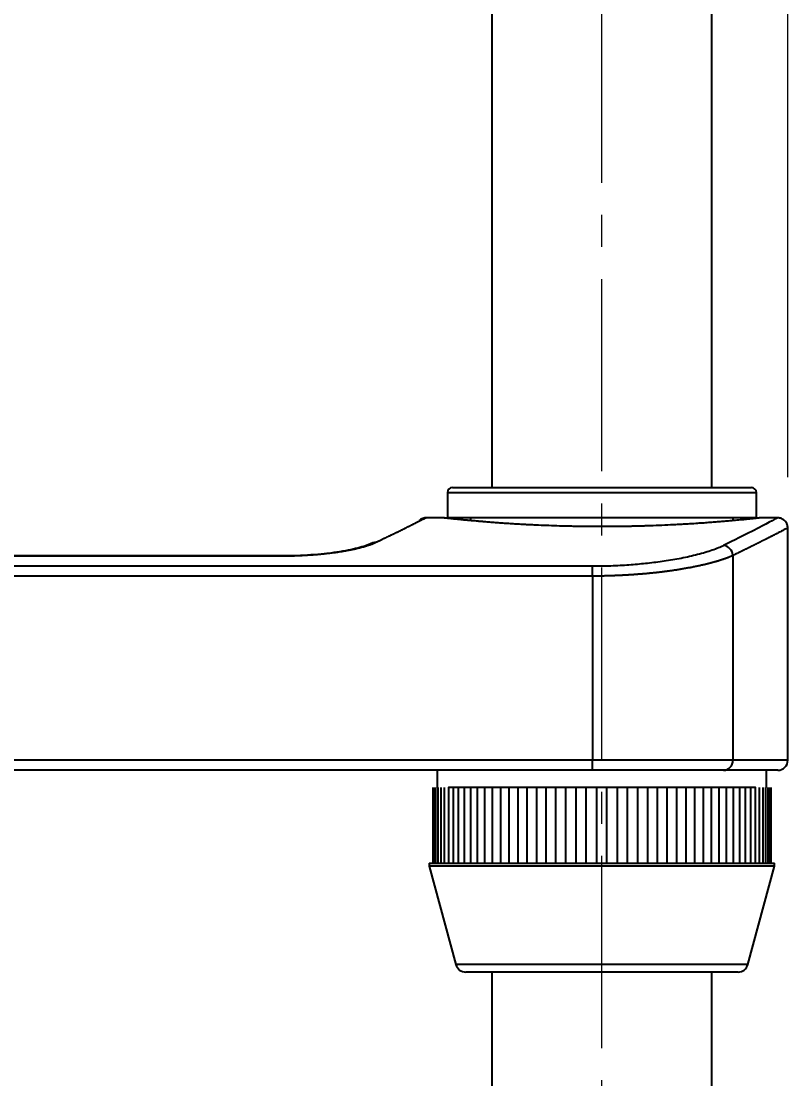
# Model space of a CAD drawing. Header units: millimetres. Extents: x 14 to 1202, y 28 to 1708.
# Drawn here: x 543.3 to 619.2, y 623.8 to 728.5 of the extents above; entities that cross this region are included whole.
import ezdxf

# ---------------------------------------------------------------- set-up
doc = ezdxf.new("R2010")
doc.units = ezdxf.units.MM
doc.linetypes.add('CENTER2', pattern=[28.575, 19.05, -3.175, 3.175, -3.175])
doc.styles.add('GOGO', font='Gulim.ttf', dxfattribs={"height": 3})
doc.dimstyles.new('기밴테크', dxfattribs={"dimtxt": 3, "dimasz": 3, "dimexe": 1.25, "dimexo": 0.625, "dimgap": 0.6, "dimtad": 1, "dimtih": 1, "dimtoh": 1, "dimdec": 1, "dimlunit": 6, "dimtxsty": 'GOGO', "dimcen": 0, "dimclrd": 3, "dimclre": 3, "dimclrt": 4, "dimadec": 0, "dimazin": 0, "dimtfac": 1, "dimtdec": 1, "dimtmove": 0, "dimatfit": 3, "dimfxl": 1, "dimlwd": 13, "dimlwe": 13, "dimarcsym": 0})

# ---------------------------------------------------------------- blocks, each defined once
blk = doc.blocks.new('*D11')
at = {"color": 3, "lineweight": 13, "transparency": 16777216}
for p, q in [((467.35, 683.33), (467.35, 765.04)), ((619.17, 683.38), (619.17, 765.04)), ((487.35, 753.04), (599.17, 753.04))]:
    blk.add_line(p, q, dxfattribs=at)
at = {"color": 3, "transparency": 16777216}
for points in [[(487.35, 756.38), (487.35, 749.71), (467.35, 753.04)], [(599.17, 756.38), (599.17, 749.71), (619.17, 753.04)]]:
    blk.add_solid(points, dxfattribs=at)
at = {"layer": 'Defpoints', "color": 0, "transparency": 16777216}
for p in [(619.17, 753.04), (467.35, 678.33), (619.17, 678.38)]:
    blk.add_point(p, dxfattribs=at)
at = {"color": 4, "transparency": 16777216, "insert": (543.26, 767.3), "char_height": 3, "attachment_point": 5, "style": 'GOGO'}
blk.add_mtext('{\\H6x;151.8}', dxfattribs=at)

msp = doc.modelspace()

# ---------------------------------------------------------------- linework, layer by layer
at = {"color": 1, "linetype": 'CENTER2', "lineweight": 18}
msp.add_line((600.76, 398.2), (600.76, 1137.52), dxfattribs=at)
at = {"lineweight": 25}
for p, q in [((589.86, 833.33), (589.86, 682.34)), ((611.66, 682.34), (611.66, 833.33)), ((585.96, 682.34), (615.56, 682.34)), ((585.46, 681.84), (616.06, 681.84)), ((585.46, 681.84), (585.46, 679.34)), ((616.06, 679.34), (616.06, 681.84)), ((585.06, 679.34), (583.33, 679.34)), ((616.06, 679.34), (585.46, 679.34)), ((587.76, 679.34), (587.76, 679.07)), ((613.76, 679.07), (613.76, 679.34)), ((618.17, 679.34), (616.46, 679.34)), ((619.17, 655.34), (619.17, 678.38)), ((569.09, 675.57), (486.61, 675.57)), ((569.09, 675.55), (486.61, 675.55)), ((569.09, 675.57), (569.09, 675.55)), ((613.73, 675.61), (613.73, 655.34)), ((599.82, 674.54), (486.61, 674.54)), ((599.82, 673.57), (599.82, 674.54)), ((599.82, 673.57), (486.61, 673.57)), ((599.82, 673.57), (599.82, 655.34)), ((599.82, 655.34), (486.61, 655.34)), ((599.82, 654.34), (599.82, 655.34)), ((613.73, 655.34), (599.82, 655.34)), ((619.17, 655.34), (613.73, 655.34)), ((599.82, 654.34), (486.61, 654.34)), ((584.46, 654.34), (584.46, 652.64)), ((612.81, 654.34), (599.82, 654.34)), ((618.17, 654.34), (612.81, 654.34)), ((617.06, 652.64), (617.06, 654.34)), ((584.01, 652.64), (584.01, 645.14)), ((584.04, 652.64), (584.04, 645.14)), ((584.14, 652.64), (584.14, 645.14)), ((584.3, 652.64), (584.3, 645.14)), ((584.52, 652.64), (584.52, 645.14)), ((584.81, 652.64), (584.81, 645.14)), ((585.15, 652.64), (585.15, 645.14)), ((585.56, 652.64), (585.56, 645.14)), ((586.02, 652.64), (586.02, 645.14)), ((586.54, 652.64), (586.54, 645.14)), ((587.11, 652.64), (587.11, 645.14)), ((587.74, 652.64), (587.74, 645.14)), ((588.41, 652.64), (588.41, 645.14)), ((589.14, 652.64), (589.14, 645.14)), ((589.9, 652.64), (589.9, 645.14)), ((590.71, 652.64), (590.71, 645.14)), ((591.55, 652.64), (591.55, 645.14)), ((592.43, 652.64), (592.43, 645.14)), ((593.33, 652.64), (593.33, 645.14)), ((594.27, 652.64), (594.27, 645.14)), ((595.23, 645.14), (595.23, 652.64)), ((596.21, 645.14), (596.21, 652.64)), ((597.19, 645.14), (597.19, 652.64)), ((598.21, 645.14), (598.21, 652.64)), ((599.21, 645.14), (599.21, 652.64)), ((600.25, 645.14), (600.25, 652.64)), ((601.26, 645.14), (601.26, 652.64)), ((602.3, 645.14), (602.3, 652.64)), ((603.3, 645.14), (603.3, 652.64)), ((604.32, 645.14), (604.32, 652.64)), ((605.3, 645.14), (605.3, 652.64)), ((606.28, 645.14), (606.28, 652.64)), ((607.24, 645.14), (607.24, 652.64)), ((608.18, 645.14), (608.18, 652.64)), ((609.09, 645.14), (609.09, 652.64)), ((609.97, 645.14), (609.97, 652.64)), ((610.81, 645.14), (610.81, 652.64)), ((611.62, 645.14), (611.62, 652.64)), ((612.38, 645.14), (612.38, 652.64)), ((613.11, 645.14), (613.11, 652.64)), ((613.78, 645.14), (613.78, 652.64)), ((614.41, 645.14), (614.41, 652.64)), ((614.98, 645.14), (614.98, 652.64)), ((615.5, 645.14), (615.5, 652.64)), ((615.96, 645.14), (615.96, 652.64)), ((616.37, 645.14), (616.37, 652.64)), ((616.72, 645.14), (616.72, 652.64)), ((617, 645.14), (617, 652.64)), ((617.22, 645.14), (617.22, 652.64)), ((617.38, 645.14), (617.38, 652.64)), ((617.48, 645.14), (617.48, 652.64)), ((617.51, 645.14), (617.51, 652.64)), ((583.66, 645.14), (617.86, 645.14)), ((583.66, 645.14), (583.66, 644.84)), ((617.86, 644.84), (583.66, 644.84)), ((583.66, 644.84), (586.31, 635.08)), ((615.21, 635.08), (617.86, 644.84)), ((617.86, 644.84), (617.86, 645.14)), ((615.21, 635.08), (586.31, 635.08)), ((614.25, 634.34), (587.28, 634.34)), ((589.86, 634.35), (589.86, 482.34)), ((611.66, 482.34), (611.66, 634.35))]:
    msp.add_line(p, q, dxfattribs=at)
for centre, radius, start, end in [((585.96, 681.84), 0.5, 90, 180), ((615.56, 681.84), 0.5, 0, 90), ((585.06, 679.14), 0.2, 68.8697, 90), ((618.17, 655.34), 1, 270, 0), ((587.28, 635.34), 1, 195.1858, 270), ((614.25, 635.34), 1, 270, 344.8142)]:
    msp.add_arc(centre, radius, start, end, dxfattribs=at)
for centre, major_axis, ratio, start_param, end_param in [((578.39, 675.91), (0.43, -0.903), 0.916872, 2.662393, 3.145142), ((612.81, 675.61), (0.443, -0.896), 0.912405, 1.146866, 2.644829), ((612.81, 655.34), (0, -1), 0.927808, 0, 1.570796)]:
    msp.add_ellipse(centre, major_axis=major_axis, ratio=ratio, start_param=start_param, end_param=end_param, dxfattribs=at)
for points, knots in [([(583.35, 679.34), (583.35, 679.34), (583.35, 679.34), (583.34, 679.33), (583.32, 679.32), (583.3, 679.31), (583.26, 679.29), (583.22, 679.27), (583.17, 679.24), (583.11, 679.21), (583.04, 679.18), (582.96, 679.14), (582.87, 679.1), (582.78, 679.05), (582.68, 679), (582.56, 678.94), (582.44, 678.88), (582.34, 678.83), (582.27, 678.79), (582.23, 678.77), (582.18, 678.75), (582.14, 678.73), (582.09, 678.7), (582.04, 678.68), (581.99, 678.66), (581.94, 678.63), (581.89, 678.61), (581.84, 678.58), (581.79, 678.55), (581.74, 678.53), (581.69, 678.5), (581.63, 678.47), (581.58, 678.45), (581.52, 678.42), (581.46, 678.39), (581.4, 678.36), (581.35, 678.33), (581.29, 678.3), (581.23, 678.27), (581.17, 678.24), (581.1, 678.21), (581.04, 678.18), (580.98, 678.15), (580.91, 678.12), (580.85, 678.09), (580.78, 678.05), (580.71, 678.02), (580.65, 677.99), (580.58, 677.95), (580.51, 677.92), (580.44, 677.88), (580.36, 677.85), (580.29, 677.81), (580.22, 677.78), (580.15, 677.74), (580.07, 677.7), (579.99, 677.67), (579.92, 677.63), (579.84, 677.59), (579.76, 677.55), (579.68, 677.52), (579.6, 677.48), (579.52, 677.44), (579.44, 677.4), (579.36, 677.36), (579.28, 677.32), (579.19, 677.28), (579.11, 677.24), (579.02, 677.19), (578.93, 677.15), (578.85, 677.11), (578.76, 677.07), (578.67, 677.02), (578.58, 676.98), (578.49, 676.94), (578.43, 676.91), (578.39, 676.89)], [0, 0, 0, 0, 0.019361, 0.04826, 0.077149, 0.106033, 0.134913, 0.163795, 0.192681, 0.221574, 0.250479, 0.279397, 0.308333, 0.33729, 0.366272, 0.395281, 0.424321, 0.453396, 0.462796, 0.472195, 0.481593, 0.49099, 0.500386, 0.509782, 0.519176, 0.52857, 0.537964, 0.547357, 0.55675, 0.566143, 0.575536, 0.584929, 0.594323, 0.603716, 0.61311, 0.622505, 0.6319, 0.641296, 0.650693, 0.660091, 0.66949, 0.678891, 0.688292, 0.697695, 0.7071, 0.716506, 0.725914, 0.735324, 0.744735, 0.754149, 0.763565, 0.772984, 0.782404, 0.791828, 0.801254, 0.810682, 0.820114, 0.829549, 0.838986, 0.848427, 0.857871, 0.867318, 0.876769, 0.886224, 0.895682, 0.905144, 0.91461, 0.924081, 0.933555, 0.943033, 0.952516, 0.962004, 0.971496, 0.980992, 0.990494, 1, 1, 1, 1]), ([(583.43, 679.33), (583.36, 679.34), (583.23, 679.34), (583.03, 679.29), (582.84, 679.21), (582.73, 679.12), (582.67, 679.07)], [0, 0, 0, 0, 0.231173, 0.477721, 0.735749, 1, 1, 1, 1]), ([(616.46, 679.34), (616.46, 679.34), (616.46, 679.34), (616.46, 679.34), (616.46, 679.34), (616.46, 679.34), (616.46, 679.34), (616.46, 679.34), (616.45, 679.34), (616.45, 679.34), (616.45, 679.34), (616.45, 679.34), (616.44, 679.34), (616.44, 679.34), (616.44, 679.34), (616.43, 679.33), (616.43, 679.33), (616.43, 679.33), (616.41, 679.33), (616.39, 679.33), (616.35, 679.33), (616.31, 679.32), (616.28, 679.32), (616.25, 679.31), (616.21, 679.31), (616.18, 679.31), (616.14, 679.3), (616.09, 679.3), (616.05, 679.29), (616, 679.29), (615.92, 679.28), (615.79, 679.27), (615.62, 679.25), (615.45, 679.23), (615.3, 679.22), (615.14, 679.2), (614.97, 679.18), (614.79, 679.16), (614.47, 679.13), (613.98, 679.09), (613.42, 679.04), (613, 679), (612.74, 678.98), (612.47, 678.95), (612.19, 678.93), (611.91, 678.91), (611.52, 678.88), (611.01, 678.84), (610.38, 678.8), (609.84, 678.76), (609.42, 678.74), (609.12, 678.72), (608.82, 678.7), (608.51, 678.68), (608.2, 678.67), (607.88, 678.65), (607.29, 678.62), (606.43, 678.58), (605.51, 678.55), (604.86, 678.53), (604.46, 678.52), (604.06, 678.51), (603.66, 678.5), (603.26, 678.49), (602.83, 678.49), (602.36, 678.48), (601.91, 678.48), (601.5, 678.47), (601.2, 678.47), (600.96, 678.47), (600.77, 678.47), (600.58, 678.47), (600.35, 678.47), (600.1, 678.47), (599.83, 678.47), (599.55, 678.48), (599.28, 678.48), (599, 678.48), (598.73, 678.49), (598.46, 678.49), (598.18, 678.49), (597.91, 678.5), (597.37, 678.51), (596.56, 678.53), (595.51, 678.57), (594.68, 678.6), (594.04, 678.63), (593.61, 678.65), (593.18, 678.67), (592.69, 678.7), (592.14, 678.73), (591.55, 678.77), (591.06, 678.8), (590.67, 678.83), (590.38, 678.85), (590.09, 678.87), (589.81, 678.89), (589.53, 678.92), (589.3, 678.93), (589.12, 678.95), (588.99, 678.96), (588.86, 678.97), (588.72, 678.98), (588.59, 678.99), (588.42, 679.01), (588.21, 679.03), (587.97, 679.05), (587.76, 679.07), (587.57, 679.08), (587.41, 679.1), (587.25, 679.11), (587.08, 679.13), (586.91, 679.15), (586.73, 679.16), (586.59, 679.18), (586.47, 679.19), (586.38, 679.2), (586.29, 679.21), (586.21, 679.22), (586.13, 679.22), (586.05, 679.23), (585.97, 679.24), (585.9, 679.25), (585.83, 679.26), (585.75, 679.26), (585.68, 679.27), (585.6, 679.28), (585.53, 679.29), (585.46, 679.29), (585.4, 679.3), (585.35, 679.31), (585.3, 679.31), (585.26, 679.32), (585.23, 679.32), (585.21, 679.32), (585.2, 679.32), (585.18, 679.32), (585.17, 679.33), (585.15, 679.33), (585.14, 679.33), (585.13, 679.33), (585.12, 679.33), (585.11, 679.33), (585.1, 679.33), (585.09, 679.33), (585.08, 679.34), (585.08, 679.34), (585.07, 679.34), (585.07, 679.34), (585.07, 679.34), (585.06, 679.34), (585.06, 679.34), (585.06, 679.34), (585.06, 679.34)], [0, 0, 0, 0, 0.001338, 0.002675, 0.004012, 0.005349, 0.006684, 0.00802, 0.009354, 0.010689, 0.012023, 0.013356, 0.014689, 0.016022, 0.017354, 0.018686, 0.020018, 0.021349, 0.02268, 0.031242, 0.039965, 0.044306, 0.048526, 0.052625, 0.056605, 0.060766, 0.06491, 0.069038, 0.073151, 0.077251, 0.081336, 0.093742, 0.10628, 0.114696, 0.123114, 0.13154, 0.139979, 0.148438, 0.156922, 0.182153, 0.207273, 0.21562, 0.223945, 0.232252, 0.240547, 0.248836, 0.257124, 0.273746, 0.290388, 0.307097, 0.314272, 0.321456, 0.328651, 0.335862, 0.343093, 0.350346, 0.357627, 0.382845, 0.407826, 0.416102, 0.424366, 0.432627, 0.440888, 0.449156, 0.457437, 0.467493, 0.477545, 0.485006, 0.492344, 0.496026, 0.499815, 0.50371, 0.507713, 0.513314, 0.518907, 0.524494, 0.530077, 0.535659, 0.54124, 0.546822, 0.552408, 0.557998, 0.563595, 0.585933, 0.608252, 0.630664, 0.640527, 0.650388, 0.660256, 0.670142, 0.684784, 0.699414, 0.714063, 0.722033, 0.729898, 0.737665, 0.745545, 0.753505, 0.76155, 0.765605, 0.769696, 0.773826, 0.777994, 0.782202, 0.78645, 0.794803, 0.803113, 0.811385, 0.817456, 0.823575, 0.829747, 0.835973, 0.843994, 0.851829, 0.859482, 0.863977, 0.868476, 0.872979, 0.87749, 0.882007, 0.886532, 0.891066, 0.895609, 0.900164, 0.904729, 0.910418, 0.916113, 0.921817, 0.927532, 0.933258, 0.939, 0.944757, 0.950532, 0.953021, 0.955507, 0.957991, 0.960473, 0.962952, 0.96543, 0.967906, 0.97038, 0.972853, 0.975325, 0.977795, 0.980264, 0.982733, 0.985201, 0.987668, 0.990134, 0.992601, 0.995067, 0.997534, 1, 1, 1, 1]), ([(618.17, 679.34), (618.17, 679.34), (618.09, 679.3), (617.47, 678.97), (615.72, 678.06), (613.89, 677.13), (612.81, 676.59)], [0, 0, 0, 0, 0.107078, 0.390283, 0.689214, 1, 1, 1, 1]), ([(619.17, 678.33), (619.17, 678.46), (619.14, 678.65), (619.02, 678.88), (618.89, 679.05), (618.73, 679.18), (618.49, 679.3), (618.3, 679.34), (618.17, 679.34)], [0, 0, 0, 0, 0.238884, 0.36772, 0.499415, 0.631195, 0.760277, 1, 1, 1, 1]), ([(619.17, 678.34), (619.17, 678.34), (619.15, 678.33), (619.03, 678.27), (618.8, 678.15), (618.45, 677.97), (618.14, 677.81), (617.94, 677.71), (617.9, 677.69), (617.86, 677.66), (617.82, 677.64), (617.77, 677.62), (617.73, 677.6), (617.68, 677.58), (617.64, 677.55), (617.59, 677.53), (617.55, 677.51), (617.5, 677.48), (617.45, 677.46), (617.4, 677.43), (617.35, 677.41), (617.3, 677.38), (617.25, 677.36), (617.2, 677.33), (617.15, 677.3), (617.09, 677.28), (617.04, 677.25), (616.98, 677.22), (616.93, 677.19), (616.87, 677.16), (616.82, 677.14), (616.76, 677.11), (616.7, 677.08), (616.64, 677.05), (616.58, 677.02), (616.52, 676.99), (616.46, 676.96), (616.4, 676.92), (616.33, 676.89), (616.27, 676.86), (616.21, 676.83), (616.14, 676.8), (616.07, 676.76), (616.01, 676.73), (615.94, 676.7), (615.87, 676.66), (615.8, 676.63), (615.73, 676.59), (615.66, 676.56), (615.59, 676.52), (615.52, 676.49), (615.45, 676.45), (615.37, 676.41), (615.3, 676.38), (615.22, 676.34), (615.15, 676.3), (615.07, 676.26), (614.99, 676.23), (614.91, 676.19), (614.84, 676.15), (614.76, 676.11), (614.67, 676.07), (614.59, 676.03), (614.51, 675.99), (614.43, 675.95), (614.34, 675.91), (614.26, 675.86), (614.17, 675.82), (614.09, 675.78), (614, 675.74), (613.91, 675.69), (613.82, 675.65), (613.76, 675.62), (613.73, 675.61)], [0, 0, 0, 0, 0.068979, 0.166986, 0.265412, 0.364294, 0.463667, 0.471483, 0.479308, 0.487142, 0.494986, 0.502839, 0.510701, 0.518572, 0.526453, 0.534343, 0.542242, 0.550151, 0.558069, 0.565997, 0.573934, 0.58188, 0.589836, 0.597801, 0.605776, 0.61376, 0.621753, 0.629757, 0.637769, 0.645792, 0.653824, 0.661865, 0.669916, 0.677977, 0.686047, 0.694127, 0.702217, 0.710316, 0.718425, 0.726543, 0.734672, 0.74281, 0.750958, 0.759116, 0.767283, 0.77546, 0.783647, 0.791844, 0.800051, 0.808267, 0.816494, 0.82473, 0.832976, 0.841232, 0.849498, 0.857774, 0.86606, 0.874356, 0.882662, 0.890978, 0.899304, 0.90764, 0.915985, 0.924341, 0.932707, 0.941084, 0.94947, 0.957866, 0.966273, 0.974689, 0.983116, 0.991553, 1, 1, 1, 1]), ([(578.39, 676.89), (578.39, 676.89), (578.38, 676.88), (578.36, 676.88), (578.34, 676.87), (578.32, 676.86), (578.3, 676.85), (578.28, 676.84), (578.26, 676.83), (578.24, 676.82), (578.23, 676.82), (578.2, 676.81), (578.18, 676.8), (578.16, 676.79), (578.14, 676.78), (578.12, 676.77), (578.1, 676.76), (578.08, 676.76), (578.06, 676.75), (578.03, 676.74), (578.01, 676.73), (577.99, 676.72), (577.97, 676.71), (577.94, 676.7), (577.92, 676.7), (577.9, 676.69), (577.87, 676.68), (577.85, 676.67), (577.82, 676.66), (577.8, 676.65), (577.77, 676.64), (577.75, 676.63), (577.72, 676.63), (577.7, 676.62), (577.67, 676.61), (577.64, 676.6), (577.57, 676.57), (577.44, 676.53), (577.25, 676.48), (577.06, 676.42), (576.86, 676.37), (576.69, 676.33), (576.54, 676.29), (576.42, 676.26), (576.29, 676.23), (576.17, 676.21), (576.04, 676.18), (575.91, 676.15), (575.78, 676.13), (575.65, 676.1), (575.51, 676.08), (575.37, 676.05), (575.23, 676.03), (575.09, 676), (574.94, 675.98), (574.8, 675.96), (574.65, 675.93), (574.5, 675.91), (574.33, 675.89), (574.13, 675.86), (573.91, 675.83), (573.69, 675.81), (573.46, 675.78), (573.23, 675.75), (573.02, 675.73), (572.83, 675.71), (572.66, 675.7), (572.48, 675.68), (572.31, 675.67), (572.13, 675.66), (571.93, 675.64), (571.7, 675.63), (571.43, 675.61), (571.17, 675.6), (570.9, 675.58), (570.69, 675.58), (570.54, 675.57), (570.44, 675.57), (570.34, 675.56), (570.25, 675.56), (570.15, 675.56), (570.05, 675.56), (569.96, 675.55), (569.86, 675.55), (569.76, 675.55), (569.67, 675.55), (569.57, 675.55), (569.47, 675.55), (569.38, 675.55), (569.28, 675.55), (569.18, 675.55), (569.12, 675.55), (569.09, 675.55)], [0, 0, 0, 0, 0.004091, 0.008187, 0.012289, 0.016395, 0.020506, 0.024623, 0.028745, 0.032873, 0.037006, 0.041145, 0.04529, 0.04944, 0.053597, 0.05776, 0.061929, 0.066104, 0.070286, 0.074474, 0.078669, 0.082871, 0.087079, 0.091295, 0.095517, 0.099747, 0.103983, 0.108227, 0.112479, 0.116737, 0.121004, 0.125278, 0.12956, 0.13385, 0.138148, 0.142453, 0.146767, 0.175164, 0.203132, 0.2307, 0.257897, 0.284753, 0.299942, 0.315087, 0.330193, 0.345266, 0.360309, 0.375327, 0.390326, 0.405309, 0.420283, 0.435251, 0.450219, 0.465192, 0.480173, 0.495169, 0.510184, 0.525223, 0.54029, 0.561336, 0.582417, 0.603545, 0.624735, 0.646002, 0.667359, 0.682443, 0.697595, 0.712821, 0.728126, 0.743516, 0.758996, 0.781575, 0.804098, 0.826581, 0.849043, 0.871502, 0.879586, 0.887659, 0.895722, 0.903775, 0.911821, 0.919859, 0.92789, 0.935915, 0.943936, 0.951951, 0.959964, 0.967973, 0.975981, 0.983987, 0.991993, 1, 1, 1, 1]), ([(577.97, 676.82), (577.62, 676.65), (576.7, 676.34), (574.6, 675.91), (571.98, 675.63), (570.09, 675.57), (569.09, 675.57)], [0, 0, 0, 0, 0.249398, 0.498981, 0.748931, 1, 1, 1, 1]), ([(612.81, 676.59), (612.5, 676.43), (611.75, 676.13), (610.31, 675.7), (608.69, 675.33), (607, 675.04), (605.33, 674.83), (603.64, 674.67), (601.81, 674.56), (600.51, 674.54), (599.82, 674.54)], [0, 0, 0, 0, 0.151243, 0.296698, 0.432168, 0.555473, 0.665236, 0.768024, 0.875969, 1, 1, 1, 1]), ([(613.73, 675.61), (613.73, 675.6), (613.71, 675.6), (613.69, 675.59), (613.67, 675.58), (613.65, 675.57), (613.62, 675.56), (613.6, 675.55), (613.58, 675.54), (613.56, 675.53), (613.53, 675.52), (613.51, 675.51), (613.49, 675.5), (613.46, 675.49), (613.44, 675.48), (613.42, 675.47), (613.39, 675.46), (613.37, 675.45), (613.35, 675.44), (613.33, 675.43), (613.3, 675.42), (613.28, 675.42), (613.25, 675.41), (613.23, 675.4), (613.21, 675.39), (613.18, 675.38), (613.16, 675.37), (613.14, 675.36), (613.11, 675.35), (613.09, 675.34), (613.07, 675.34), (613.04, 675.33), (613.02, 675.32), (613, 675.31), (612.97, 675.3), (612.95, 675.29), (612.92, 675.28), (612.9, 675.28), (612.88, 675.27), (612.85, 675.26), (612.83, 675.25), (612.81, 675.24), (612.78, 675.24), (612.76, 675.23), (612.73, 675.22), (612.71, 675.21), (612.69, 675.2), (612.66, 675.2), (612.64, 675.19), (612.62, 675.18), (612.59, 675.17), (612.57, 675.17), (612.55, 675.16), (612.52, 675.15), (612.5, 675.14), (612.48, 675.14), (612.45, 675.13), (612.43, 675.12), (612.41, 675.11), (612.38, 675.11), (612.36, 675.1), (612.34, 675.09), (612.32, 675.09), (612.29, 675.08), (612.27, 675.07), (612.25, 675.06), (612.23, 675.06), (612.2, 675.05), (612.18, 675.04), (612.16, 675.04), (612.14, 675.03), (612.11, 675.02), (612.09, 675.02), (612.07, 675.01), (612.05, 675.01), (612.03, 675), (612, 674.99), (611.98, 674.99), (611.96, 674.98), (611.94, 674.97), (611.92, 674.97), (611.9, 674.96), (611.88, 674.96), (611.85, 674.95), (611.83, 674.94), (611.81, 674.94), (611.79, 674.93), (611.77, 674.93), (611.75, 674.92), (611.73, 674.92), (611.71, 674.91), (611.69, 674.9), (611.67, 674.9), (611.65, 674.89), (611.63, 674.89), (611.61, 674.88), (611.59, 674.88), (611.57, 674.87), (611.55, 674.87), (611.53, 674.86), (611.52, 674.86), (611.5, 674.85), (611.48, 674.85), (611.46, 674.84), (611.44, 674.84), (611.42, 674.83), (611.4, 674.83), (611.39, 674.82), (611.37, 674.82), (611.35, 674.81), (611.33, 674.81), (611.32, 674.81), (611.3, 674.8), (611.28, 674.8), (611.26, 674.79), (611.25, 674.79), (611.23, 674.78), (611.21, 674.78), (611.2, 674.78), (611.18, 674.77), (611.17, 674.77), (611.15, 674.76), (611.13, 674.76), (611.12, 674.76), (611.1, 674.75), (611.09, 674.75), (611.07, 674.74), (611.06, 674.74), (611.04, 674.74), (611.03, 674.73), (611.01, 674.73), (611, 674.73), (610.99, 674.72), (610.86, 674.69), (610.63, 674.64), (610.28, 674.56), (609.93, 674.49), (609.58, 674.42), (609.22, 674.36), (608.86, 674.29), (608.5, 674.23), (608.14, 674.17), (607.78, 674.12), (607.5, 674.08), (607.31, 674.05), (607.2, 674.04), (607.09, 674.03), (606.98, 674.01), (606.87, 674), (606.76, 673.98), (606.64, 673.97), (606.53, 673.96), (606.42, 673.94), (606.31, 673.93), (606.19, 673.92), (606.08, 673.9), (605.97, 673.89), (605.85, 673.88), (605.74, 673.87), (605.62, 673.86), (605.51, 673.85), (605.39, 673.83), (605.28, 673.82), (605.16, 673.81), (605.05, 673.8), (604.93, 673.79), (604.82, 673.78), (604.7, 673.77), (604.59, 673.76), (604.47, 673.75), (604.35, 673.75), (604.24, 673.74), (604.12, 673.73), (604, 673.72), (603.89, 673.71), (603.77, 673.7), (603.65, 673.7), (603.54, 673.69), (603.42, 673.68), (603.3, 673.67), (603.19, 673.67), (603.07, 673.66), (602.95, 673.65), (602.84, 673.65), (602.72, 673.64), (602.6, 673.64), (602.49, 673.63), (602.37, 673.63), (602.25, 673.62), (602.13, 673.62), (602.02, 673.61), (601.9, 673.61), (601.78, 673.6), (601.67, 673.6), (601.55, 673.6), (601.43, 673.59), (601.32, 673.59), (601.2, 673.59), (601.09, 673.58), (600.97, 673.58), (600.85, 673.58), (600.74, 673.58), (600.62, 673.58), (600.51, 673.58), (600.39, 673.57), (600.28, 673.57), (600.16, 673.57), (600.05, 673.57), (599.93, 673.57), (599.86, 673.57), (599.82, 673.57)], [0, 0, 0, 0, 0.003317, 0.006618, 0.009903, 0.013171, 0.016423, 0.019659, 0.022878, 0.026081, 0.029267, 0.032437, 0.035591, 0.038728, 0.041849, 0.044954, 0.048042, 0.051114, 0.054169, 0.057208, 0.060231, 0.063237, 0.066227, 0.069201, 0.072158, 0.075099, 0.078023, 0.080932, 0.083823, 0.086699, 0.089558, 0.092401, 0.095227, 0.098037, 0.10083, 0.103608, 0.106368, 0.109113, 0.111841, 0.114553, 0.117248, 0.119927, 0.12259, 0.125236, 0.127866, 0.130479, 0.133076, 0.135657, 0.138222, 0.14077, 0.143301, 0.145817, 0.148316, 0.150798, 0.153264, 0.155714, 0.158148, 0.160565, 0.162966, 0.16535, 0.167718, 0.17007, 0.172405, 0.174724, 0.177026, 0.179312, 0.181582, 0.183836, 0.186073, 0.188293, 0.190498, 0.192686, 0.194857, 0.197012, 0.199151, 0.201274, 0.20338, 0.20547, 0.207543, 0.2096, 0.211641, 0.213665, 0.215673, 0.217664, 0.219639, 0.221598, 0.223541, 0.225467, 0.227376, 0.22927, 0.231147, 0.233007, 0.234852, 0.236679, 0.238491, 0.240286, 0.242065, 0.243827, 0.245573, 0.247303, 0.249016, 0.250713, 0.252394, 0.254058, 0.255706, 0.257337, 0.258952, 0.260551, 0.262133, 0.263699, 0.265249, 0.266782, 0.268299, 0.269799, 0.271283, 0.272751, 0.274203, 0.275638, 0.277056, 0.278459, 0.279845, 0.281214, 0.282567, 0.283904, 0.285225, 0.286529, 0.287817, 0.289088, 0.290343, 0.291582, 0.292804, 0.29401, 0.295199, 0.296372, 0.32476, 0.352587, 0.379854, 0.40656, 0.432708, 0.458296, 0.483325, 0.507796, 0.531709, 0.555065, 0.562193, 0.569309, 0.576413, 0.583504, 0.590583, 0.59765, 0.604705, 0.611747, 0.618777, 0.625795, 0.632801, 0.639795, 0.646776, 0.653746, 0.660703, 0.667649, 0.674582, 0.681503, 0.688413, 0.69531, 0.702195, 0.709069, 0.71593, 0.72278, 0.729617, 0.736443, 0.743257, 0.750059, 0.75685, 0.763628, 0.770395, 0.77715, 0.783894, 0.790625, 0.797345, 0.804054, 0.810751, 0.817436, 0.824109, 0.830771, 0.837422, 0.844061, 0.850688, 0.857304, 0.863908, 0.870502, 0.877083, 0.883654, 0.890213, 0.89676, 0.903296, 0.909821, 0.916335, 0.922838, 0.929329, 0.935809, 0.942278, 0.948736, 0.955183, 0.961618, 0.968043, 0.974456, 0.980859, 0.98725, 0.99363, 1, 1, 1, 1])]:
    msp.add_open_spline(points, degree=3, knots=knots, dxfattribs=at)
for points, weights, knots in [([(586.23, 652.64), (586.07, 652.64), (585.84, 652.64), (585.68, 652.64), (585.58, 652.64), (585.57, 652.64), (585.56, 652.64), (585.56, 652.64)], [0.575881729664, 0.575881729664, 0.549218676702, 0.575881729664, 0.575881729664, 0.573358008444, 0.570639881877, 0.568623408629], [0, 0, 0, 0, 0, 0.764727, 0.764727, 0.764727, 1, 1, 1, 1, 1]), ([(586.73, 652.64), (586.57, 652.64), (586.34, 652.64), (586.16, 652.64), (586.06, 652.64), (586.03, 652.64), (586.02, 652.64), (586.02, 652.64)], [0.575881729664, 0.575881729664, 0.549218676702, 0.575881729664, 0.575881729664, 0.57277174156, 0.569738195546, 0.56779102102], [0, 0, 0, 0, 0, 0.745419, 0.745419, 0.745419, 1, 1, 1, 1, 1]), ([(587.27, 652.64), (587.12, 652.64), (586.89, 652.64), (586.71, 652.64), (586.58, 652.64), (586.55, 652.64), (586.54, 652.64), (586.54, 652.64)], [0.575881729664, 0.575881729664, 0.549218676702, 0.575881729664, 0.575881729664, 0.571751844506, 0.568368181782, 0.566768739896], [0, 0, 0, 0, 0, 0.717585, 0.717585, 0.717585, 1, 1, 1, 1, 1]), ([(587.88, 652.64), (587.73, 652.64), (587.5, 652.64), (587.31, 652.64), (587.17, 652.64), (587.13, 652.64), (587.11, 652.64), (587.11, 652.64)], [0.575881729664, 0.575881729664, 0.549218676702, 0.575881729664, 0.575881729664, 0.571067198904, 0.567575718793, 0.566328729933], [0, 0, 0, 0, 0, 0.701787, 0.701787, 0.701787, 1, 1, 1, 1, 1]), ([(588.53, 652.64), (588.39, 652.64), (588.16, 652.64), (587.96, 652.64), (587.8, 652.64), (587.76, 652.64), (587.74, 652.64), (587.74, 652.64)], [0.575881729664, 0.575881729664, 0.549218676702, 0.575881729664, 0.575881729664, 0.569918007757, 0.566451967188, 0.565941581353], [0, 0, 0, 0, 0, 0.678915, 0.678915, 0.678915, 1, 1, 1, 1, 1]), ([(589.24, 652.64), (589.09, 652.64), (588.87, 652.64), (588.67, 652.64), (588.49, 652.64), (588.44, 652.64), (588.41, 652.64), (588.41, 652.64)], [0.575881729664, 0.575881729664, 0.549218676702, 0.575881729664, 0.575881729664, 0.568836602044, 0.565610593383, 0.565898826473], [0, 0, 0, 0, 0, 0.660488, 0.660488, 0.660488, 1, 1, 1, 1, 1]), ([(589.97, 652.64), (589.85, 652.64), (589.63, 652.64), (589.42, 652.64), (589.23, 652.64), (589.17, 652.64), (589.14, 652.64), (589.14, 652.64)], [0.575881729664, 0.575881729664, 0.549218676702, 0.575881729664, 0.575881729664, 0.567601242598, 0.564883903516, 0.566143801688], [0, 0, 0, 0, 0, 0.642146, 0.642146, 0.642146, 1, 1, 1, 1, 1]), ([(590.77, 652.64), (590.64, 652.64), (590.43, 652.64), (590.21, 652.64), (590.01, 652.64), (589.93, 652.64), (589.9, 652.64), (589.9, 652.64)], [0.575881729664, 0.575881729664, 0.549218676702, 0.575881729664, 0.575881729664, 0.566326974258, 0.564376609781, 0.566645994655], [0, 0, 0, 0, 0, 0.625538, 0.625538, 0.625538, 1, 1, 1, 1, 1]), ([(591.59, 652.64), (591.48, 652.64), (591.27, 652.64), (591.05, 652.64), (590.83, 652.64), (590.75, 652.64), (590.71, 652.64), (590.71, 652.64)], [0.575881729664, 0.575881729664, 0.549218676702, 0.575881729664, 0.575881729664, 0.564856530995, 0.564075078894, 0.567452735528], [0, 0, 0, 0, 0, 0.608628, 0.608628, 0.608628, 1, 1, 1, 1, 1]), ([(592.46, 652.64), (592.35, 652.64), (592.15, 652.64), (591.93, 652.64), (591.69, 652.64), (591.59, 652.64), (591.55, 652.64), (591.55, 652.64)], [0.575881729664, 0.575881729664, 0.549218676702, 0.575881729664, 0.575881729664, 0.563036378269, 0.564093305106, 0.568669421269], [0, 0, 0, 0, 0, 0.590286, 0.590286, 0.590286, 1, 1, 1, 1, 1]), ([(593.35, 652.64), (593.25, 652.64), (593.07, 652.64), (592.84, 652.64), (592.54, 652.64), (592.39, 652.64), (592.41, 652.64), (592.46, 652.64)], [0.575881729664, 0.575881729664, 0.549218676702, 0.575881729664, 0.575881729664, 0.549218676702, 0.575881729664, 0.575881729664], [0, 0, 0, 0, 0, 0.5, 0.5, 0.5, 1, 1, 1, 1, 1]), ([(594.29, 652.64), (594.19, 652.64), (594.01, 652.64), (593.78, 652.64), (593.48, 652.64), (593.31, 652.64), (593.31, 652.64), (593.35, 652.64)], [0.575881729664, 0.575881729664, 0.549218676702, 0.575881729664, 0.575881729664, 0.549218676702, 0.575881729664, 0.575881729664], [0, 0, 0, 0, 0, 0.5, 0.5, 0.5, 1, 1, 1, 1, 1]), ([(595.23, 652.64), (595.15, 652.64), (594.98, 652.64), (594.75, 652.64), (594.44, 652.64), (594.27, 652.64), (594.25, 652.64), (594.29, 652.64)], [0.575881729664, 0.575881729664, 0.549218676702, 0.575881729664, 0.575881729664, 0.549218676702, 0.575881729664, 0.575881729664], [0, 0, 0, 0, 0, 0.5, 0.5, 0.5, 1, 1, 1, 1, 1]), ([(596.21, 652.64), (596.13, 652.64), (595.98, 652.64), (595.75, 652.64), (595.42, 652.64), (595.24, 652.64), (595.21, 652.64), (595.23, 652.64)], [0.575881729664, 0.575881729664, 0.549218676702, 0.575881729664, 0.575881729664, 0.549218676702, 0.575881729664, 0.575881729664], [0, 0, 0, 0, 0, 0.5, 0.5, 0.5, 1, 1, 1, 1, 1]), ([(597.19, 652.64), (597.14, 652.64), (596.99, 652.64), (596.76, 652.64), (596.43, 652.64), (596.24, 652.64), (596.2, 652.64), (596.21, 652.64)], [0.575881729664, 0.575881729664, 0.549218676702, 0.575881729664, 0.575881729664, 0.549218676702, 0.575881729664, 0.575881729664], [0, 0, 0, 0, 0, 0.5, 0.5, 0.5, 1, 1, 1, 1, 1]), ([(598.21, 652.64), (598.15, 652.64), (598.02, 652.64), (597.79, 652.64), (597.46, 652.64), (597.26, 652.64), (597.2, 652.64), (597.19, 652.64)], [0.575881729664, 0.575881729664, 0.549218676702, 0.575881729664, 0.575881729664, 0.549218676702, 0.575881729664, 0.575881729664], [0, 0, 0, 0, 0, 0.5, 0.5, 0.5, 1, 1, 1, 1, 1]), ([(599.21, 652.64), (599.18, 652.64), (599.05, 652.64), (598.83, 652.64), (598.49, 652.64), (598.29, 652.64), (598.22, 652.64), (598.21, 652.64)], [0.575881729664, 0.575881729664, 0.549218676702, 0.575881729664, 0.575881729664, 0.549218676702, 0.575881729664, 0.575881729664], [0, 0, 0, 0, 0, 0.5, 0.5, 0.5, 1, 1, 1, 1, 1]), ([(600.25, 652.64), (600.21, 652.64), (600.1, 652.64), (599.88, 652.64), (599.54, 652.64), (599.33, 652.64), (599.24, 652.64), (599.21, 652.64)], [0.575881729664, 0.575881729664, 0.549218676702, 0.575881729664, 0.575881729664, 0.549218676702, 0.575881729664, 0.575881729664], [0, 0, 0, 0, 0, 0.5, 0.5, 0.5, 1, 1, 1, 1, 1]), ([(601.26, 652.64), (601.24, 652.64), (601.15, 652.64), (600.93, 652.64), (600.59, 652.64), (600.38, 652.64), (600.28, 652.64), (600.25, 652.64)], [0.575881729664, 0.575881729664, 0.549218676702, 0.575881729664, 0.575881729664, 0.549218676702, 0.575881729664, 0.575881729664], [0, 0, 0, 0, 0, 0.5, 0.5, 0.5, 1, 1, 1, 1, 1]), ([(602.3, 652.64), (602.28, 652.64), (602.19, 652.64), (601.98, 652.64), (601.64, 652.64), (601.42, 652.64), (601.31, 652.64), (601.26, 652.64)], [0.575881729664, 0.575881729664, 0.549218676702, 0.575881729664, 0.575881729664, 0.549218676702, 0.575881729664, 0.575881729664], [0, 0, 0, 0, 0, 0.5, 0.5, 0.5, 1, 1, 1, 1, 1]), ([(603.3, 652.64), (603.3, 652.64), (603.23, 652.64), (603.03, 652.64), (602.69, 652.64), (602.47, 652.64), (602.34, 652.64), (602.3, 652.64)], [0.575881729664, 0.575881729664, 0.549218676702, 0.575881729664, 0.575881729664, 0.549218676702, 0.575881729664, 0.575881729664], [0, 0, 0, 0, 0, 0.5, 0.5, 0.5, 1, 1, 1, 1, 1]), ([(604.32, 652.64), (604.32, 652.64), (604.26, 652.64), (604.07, 652.64), (603.73, 652.64), (603.51, 652.64), (603.37, 652.64), (603.3, 652.64)], [0.575881729664, 0.575881729664, 0.549218676702, 0.575881729664, 0.575881729664, 0.549218676702, 0.575881729664, 0.575881729664], [0, 0, 0, 0, 0, 0.5, 0.5, 0.5, 1, 1, 1, 1, 1]), ([(605.3, 652.64), (605.32, 652.64), (605.28, 652.64), (605.09, 652.64), (604.76, 652.64), (604.53, 652.64), (604.39, 652.64), (604.32, 652.64)], [0.575881729664, 0.575881729664, 0.549218676702, 0.575881729664, 0.575881729664, 0.549218676702, 0.575881729664, 0.575881729664], [0, 0, 0, 0, 0, 0.5, 0.5, 0.5, 1, 1, 1, 1, 1]), ([(606.28, 652.64), (606.31, 652.64), (606.28, 652.64), (606.1, 652.64), (605.78, 652.64), (605.55, 652.64), (605.39, 652.64), (605.3, 652.64)], [0.575881729664, 0.575881729664, 0.549218676702, 0.575881729664, 0.575881729664, 0.549218676702, 0.575881729664, 0.575881729664], [0, 0, 0, 0, 0, 0.5, 0.5, 0.5, 1, 1, 1, 1, 1]), ([(607.22, 652.64), (607.27, 652.64), (607.26, 652.64), (607.08, 652.64), (606.77, 652.64), (606.54, 652.64), (606.37, 652.64), (606.28, 652.64)], [0.575881729664, 0.575881729664, 0.549218676702, 0.575881729664, 0.575881729664, 0.549218676702, 0.575881729664, 0.575881729664], [0, 0, 0, 0, 0, 0.5, 0.5, 0.5, 1, 1, 1, 1, 1]), ([(608.16, 652.64), (608.21, 652.64), (608.21, 652.64), (608.05, 652.64), (607.74, 652.64), (607.51, 652.64), (607.33, 652.64), (607.22, 652.64)], [0.575881729664, 0.575881729664, 0.549218676702, 0.575881729664, 0.575881729664, 0.549218676702, 0.575881729664, 0.575881729664], [0, 0, 0, 0, 0, 0.5, 0.5, 0.5, 1, 1, 1, 1, 1]), ([(609.05, 652.64), (609.12, 652.64), (609.13, 652.64), (608.98, 652.64), (608.68, 652.64), (608.45, 652.64), (608.27, 652.64), (608.16, 652.64)], [0.575881729664, 0.575881729664, 0.549218676702, 0.575881729664, 0.575881729664, 0.549218676702, 0.575881729664, 0.575881729664], [0, 0, 0, 0, 0, 0.5, 0.5, 0.5, 1, 1, 1, 1, 1]), ([(609.97, 652.64), (609.97, 652.64), (609.93, 652.64), (609.83, 652.64), (609.59, 652.64), (609.37, 652.64), (609.17, 652.64), (609.05, 652.64)], [0.568351687994, 0.564050042822, 0.563487923656, 0.575881729664, 0.575881729664, 0.549218676702, 0.575881729664, 0.575881729664], [0, 0, 0, 0, 0, 0.405394, 0.405394, 0.405394, 1, 1, 1, 1, 1]), ([(610.81, 652.64), (610.81, 652.64), (610.77, 652.64), (610.69, 652.64), (610.47, 652.64), (610.25, 652.64), (610.05, 652.64), (609.92, 652.64)], [0.567041675834, 0.56418268484, 0.565559948642, 0.575881729664, 0.575881729664, 0.549219122783, 0.575881060551, 0.575881729653], [0, 0, 0, 0, 0, 0.383551, 0.383551, 0.383551, 1, 1, 1, 1, 1]), ([(611.62, 652.64), (611.62, 652.64), (611.59, 652.64), (611.51, 652.64), (611.31, 652.64), (611.09, 652.64), (610.88, 652.64), (610.74, 652.64)], [0.566517018931, 0.564468317147, 0.566608192801, 0.575881729664, 0.575881729664, 0.549218676702, 0.575881729664, 0.575881729664], [0, 0, 0, 0, 0, 0.37097, 0.37097, 0.37097, 1, 1, 1, 1, 1]), ([(612.38, 652.64), (612.39, 652.64), (612.36, 652.64), (612.3, 652.64), (612.1, 652.64), (611.89, 652.64), (611.68, 652.64), (611.54, 652.64)], [0.566099127708, 0.564960918955, 0.567754096062, 0.575881729664, 0.575881729664, 0.549218676702, 0.575881729664, 0.575881729664], [0, 0, 0, 0, 0, 0.355717, 0.355717, 0.355717, 1, 1, 1, 1, 1]), ([(613.11, 652.64), (613.11, 652.64), (613.08, 652.64), (613.03, 652.64), (612.86, 652.64), (612.65, 652.64), (612.43, 652.64), (612.28, 652.64)], [0.565890981235, 0.565688404941, 0.568948390642, 0.575881729664, 0.575881729664, 0.549218676702, 0.575881729664, 0.575881729664], [0, 0, 0, 0, 0, 0.337721, 0.337721, 0.337721, 1, 1, 1, 1, 1]), ([(613.78, 652.64), (613.78, 652.64), (613.76, 652.64), (613.72, 652.64), (613.56, 652.64), (613.36, 652.64), (613.14, 652.64), (612.99, 652.64)], [0.565953310964, 0.566509218008, 0.569983242544, 0.575881729664, 0.575881729664, 0.549218676702, 0.575881729664, 0.575881729664], [0, 0, 0, 0, 0, 0.319887, 0.319887, 0.319887, 1, 1, 1, 1, 1]), ([(614.41, 652.64), (614.41, 652.64), (614.39, 652.64), (614.35, 652.64), (614.21, 652.64), (614.02, 652.64), (613.79, 652.64), (613.63, 652.64)], [0.566356197577, 0.567632683538, 0.571119317698, 0.575881729664, 0.575881729664, 0.549218676702, 0.575881729664, 0.575881729664], [0, 0, 0, 0, 0, 0.297076, 0.297076, 0.297076, 1, 1, 1, 1, 1]), ([(614.98, 652.64), (614.98, 652.64), (614.97, 652.64), (614.94, 652.64), (614.81, 652.64), (614.63, 652.64), (614.4, 652.64), (614.24, 652.64)], [0.566789686297, 0.568401259982, 0.571778696979, 0.575881729664, 0.575881729664, 0.549218676702, 0.575881729664, 0.575881729664], [0, 0, 0, 0, 0, 0.281754, 0.281754, 0.281754, 1, 1, 1, 1, 1]), ([(615.5, 652.64), (615.5, 652.64), (615.49, 652.64), (615.47, 652.64), (615.36, 652.64), (615.18, 652.64), (614.95, 652.64), (614.78, 652.64)], [0.567812592934, 0.569763344695, 0.572788905249, 0.575881729664, 0.575881729664, 0.549218676702, 0.575881729664, 0.575881729664], [0, 0, 0, 0, 0, 0.254056, 0.254056, 0.254056, 1, 1, 1, 1, 1]), ([(615.96, 652.64), (615.96, 652.64), (615.96, 652.64), (615.94, 652.64), (615.84, 652.64), (615.68, 652.64), (615.45, 652.64), (615.28, 652.64)], [0.568638169568, 0.570654788582, 0.573367228257, 0.575881729664, 0.575881729664, 0.549218676702, 0.575881729664, 0.575881729664], [0, 0, 0, 0, 0, 0.234944, 0.234944, 0.234944, 1, 1, 1, 1, 1])]:
    msp.add_rational_spline(points, weights, degree=4, knots=knots, dxfattribs=at)

# ---------------------------------------------------------------- dimensions: what is measured, and where the dimension line sits
dim = msp.add_linear_dim(base=(619.17, 753.04), p1=(467.35, 678.33), p2=(619.17, 678.38), text='{\\H6x;<>}', dimstyle='기밴테크', override={"dimasz": 20, "dimexe": 12, "dimexo": 5, "dimgap": 5, "dimdec": 1})
dim.commit()
dim.dimension.update_dxf_attribs({"geometry": '*D11', "text_midpoint": (543.26, 767.3)})

doc.saveas('drawing.dxf')
